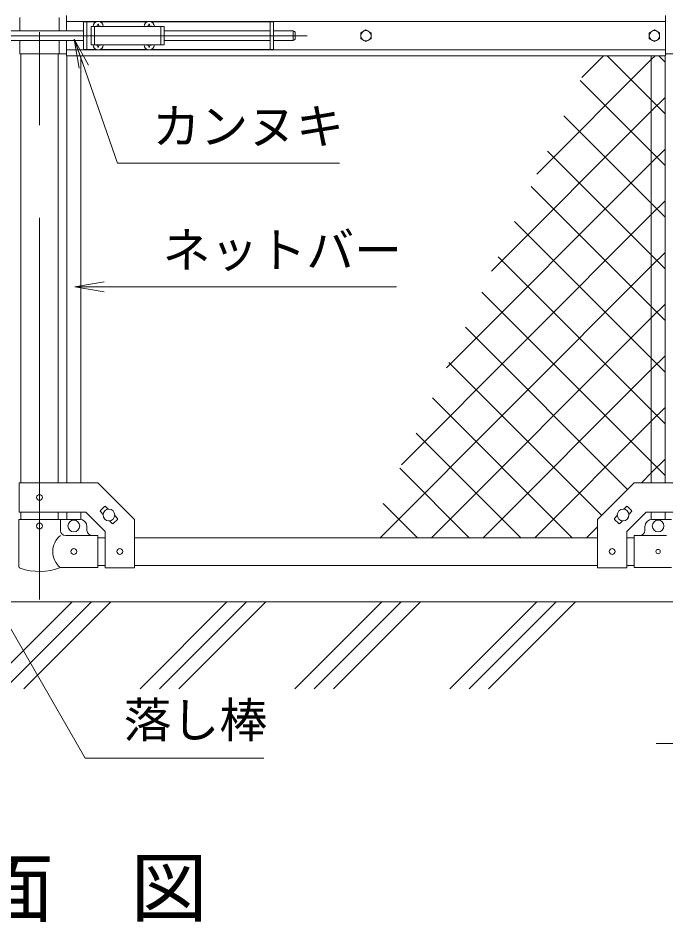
# Model space of a CAD drawing. Units: millimetres, scale not verified. Extents: x -4200 to 4200, y -2970 to 2970.
# Drawn here: x 1243 to 2130, y -477 to 760 of the extents above; entities that cross this region are included whole.
import ezdxf
from ezdxf.enums import TextEntityAlignment as Align

# ---------------------------------------------------------------- set-up
doc = ezdxf.new("R2010")
doc.units = ezdxf.units.MM
doc.header["$LTSCALE"] = 20
doc.linetypes.add('DASHED', pattern=[7.5, 6, -1.5])
doc.linetypes.add('USER1', pattern=[50.8, 31.75, -6.35, 6.35, -6.35])
doc.layers.add('0-0_D-TTL-TXT', color=7, linetype='Continuous')
for name, color, linetype, lineweight in [('0-1_D-BMK', 2, 'USER1', 13), ('0-2_D-STR1', 1, 'Continuous', 18), ('0-3_D-STR3', 3, 'Continuous', 13), ('0-4_D-STR-DIM', 7, 'Continuous', 9), ('0-5_0', 3, 'Continuous', 18), ('0-6_D-STR-TXT', 7, 'Continuous', 9), ('0-7_D-STR2', 7, 'Continuous', 9), ('0-9_D-BGD', 7, 'Continuous', 9)]:
    doc.layers.add(name, color=color, linetype=linetype, lineweight=lineweight)
doc.styles.add('ＭＳ ゴシック', font='')
doc.styles.get('ＭＳ ゴシック').set_extended_font_data('MS Gothic')

# ---------------------------------------------------------------- blocks, each defined once
blk = doc.blocks.new('_Open')
at = {"layer": '0-5_0', "color": 7, "lineweight": 9}
blk.add_line((-20, 3.33), (0, 0), dxfattribs=at)
blk.add_lwpolyline([(-20, -3.33), (0, 0), (-20, 0)], dxfattribs=at)

msp = doc.modelspace()

# ---------------------------------------------------------------- linework, layer by layer
at = {"layer": '0-1_D-BMK'}
for p, q in [((1272.39, 1503.1), (1272.39, -35.29)), ((1014.52, 736.37), (1638.97, 736.37))]:
    msp.add_line(p, q, dxfattribs=at)
at = {"layer": '0-2_D-STR1'}
for p, q in [((1246.99, 711.37), (1246.99, 124.42)), ((1297.79, 711.37), (1297.79, 124.42)), ((1246.99, 84.42), (1246.99, 74.37)), ((1297.79, 84.42), (1297.79, 74.37)), ((1362.39, 49.37), (1352.39, 49.37)), ((2036.59, 49.37), (1402.39, 49.37)), ((2086.59, 49.37), (2076.59, 49.37)), ((1362.39, 11.37), (1352.39, 11.37)), ((2036.59, 11.37), (1402.39, 11.37)), ((2086.59, 11.37), (2076.59, 11.37))]:
    msp.add_line(p, q, dxfattribs=at)
at = {"layer": '0-3_D-STR3'}
for p, q in [((1245.39, 761.37), (1245.39, 742.87)), ((1299.39, 761.37), (1299.39, 742.87)), ((1309.49, 742.87), (1309.49, 763.87)), ((1309.49, 755.87), (2129.49, 755.87)), ((1332.64, 755.37), (1332.64, 717.37)), ((1332.64, 755.37), (1350.04, 755.37)), ((1337.14, 755.37), (1337.14, 717.37)), ((1355.24, 755.37), (1420.04, 755.37)), ((1425.24, 755.37), (1592.64, 755.37)), ((1588.14, 755.37), (1588.14, 717.37)), ((1592.64, 755.37), (1592.64, 717.37)), ((2129.49, 708.87), (2129.49, 763.87)), ((1151.84, 742.87), (1332.64, 742.87)), ((1343.14, 748.87), (1343.14, 723.87)), ((1343.14, 748.87), (1443.14, 748.87)), ((1350.79, 749.28), (1349.49, 749.26)), ((1349.49, 749.26), (1349.49, 748.87)), ((1352.25, 752.02), (1352.22, 750.72)), ((1352.25, 752.02), (1353.04, 752.02)), ((1353.04, 752.02), (1353.06, 750.72)), ((1420.79, 749.28), (1419.49, 749.26)), ((1419.49, 749.26), (1419.49, 748.87)), ((1422.25, 752.02), (1422.22, 750.72)), ((1422.25, 752.02), (1423.04, 752.02)), ((1423.04, 752.02), (1423.06, 750.72)), ((1424.49, 749.28), (1425.79, 749.26)), ((1425.79, 749.26), (1425.79, 748.87)), ((1443.14, 748.87), (1443.14, 723.87)), ((1443.14, 742.87), (1588.14, 742.87)), ((1592.64, 742.87), (1619.64, 742.87)), ((1619.64, 742.87), (1619.64, 729.87)), ((1151.84, 729.87), (1332.64, 729.87)), ((1245.39, 729.87), (1245.39, 711.37)), ((1299.39, 729.87), (1299.39, 711.37)), ((1309.49, 708.87), (1309.49, 729.87)), ((1443.14, 729.87), (1588.14, 729.87)), ((1592.64, 729.87), (1619.64, 729.87)), ((1622.64, 739.87), (1622.64, 732.87)), ((1343.14, 723.87), (1443.14, 723.87)), ((1349.49, 723.47), (1349.49, 723.87)), ((1350.79, 723.45), (1349.49, 723.47)), ((1352.25, 720.72), (1352.22, 722.01)), ((1352.25, 720.72), (1353.04, 720.72)), ((1353.04, 720.72), (1353.06, 722.01)), ((1354.49, 723.45), (1355.79, 723.47)), ((1355.79, 723.47), (1355.79, 723.87)), ((1419.49, 723.47), (1419.49, 723.87)), ((1420.79, 723.45), (1419.49, 723.47)), ((1422.25, 720.72), (1422.22, 722.01)), ((1422.25, 720.72), (1423.04, 720.72)), ((1423.04, 720.72), (1423.06, 722.01)), ((1424.49, 723.45), (1425.79, 723.47)), ((1425.79, 723.47), (1425.79, 723.87)), ((1245.39, 711.37), (1309.49, 711.37)), ((1309.49, 716.87), (2129.49, 716.87)), ((1309.49, 708.87), (2129.49, 708.87)), ((1309.89, 708.87), (1309.89, 124.42)), ((1328.89, 708.87), (1328.89, 124.42)), ((1332.64, 717.37), (1350.04, 717.37)), ((1355.24, 717.37), (1420.04, 717.37)), ((1425.24, 717.37), (1592.64, 717.37)), ((2110.09, 708.87), (2110.09, 124.42)), ((2129.09, 708.87), (2129.09, 124.42)), ((2193.59, 711.37), (2129.49, 711.37)), ((1244.69, 84.42), (1244.69, 124.42)), ((1355.72, 86.43), (1361.38, 92.08)), ((1362.79, 92.08), (1366.51, 88.37)), ((2076.19, 92.08), (2072.47, 88.37)), ((2083.26, 86.43), (2077.6, 92.08)), ((1243.84, 74.37), (1300.94, 74.37)), ((1243.84, 74.37), (1243.84, 10.67)), ((1244.69, 84.42), (1335.82, 84.42)), ((1300.94, 74.37), (1300.94, 59.37)), ((1300.94, 74.37), (1327.39, 74.37)), ((1309.89, 84.42), (1309.89, 74.37)), ((1328.89, 84.42), (1328.89, 74.37)), ((1335.82, 84.42), (1362.39, 57.85)), ((1355.72, 85.01), (1359.44, 81.3)), ((1373.4, 68.75), (1379.06, 74.41)), ((1375.34, 79.54), (1379.06, 75.82)), ((1402.39, 8.17), (1402.39, 74.42)), ((2036.59, 8.17), (2036.59, 74.42)), ((2063.64, 79.54), (2059.92, 75.82)), ((2065.58, 68.75), (2059.92, 74.41)), ((2103.16, 84.42), (2076.59, 57.85)), ((2083.26, 85.01), (2079.54, 81.3)), ((2194.29, 84.42), (2103.16, 84.42)), ((2110.09, 84.42), (2110.09, 74.37)), ((2138.04, 74.37), (2111.59, 74.37)), ((2129.09, 84.42), (2129.09, 74.37)), ((1337.39, 59.37), (1337.39, 64.37)), ((1368.27, 72.47), (1371.99, 68.75)), ((2070.71, 72.47), (2066.99, 68.75)), ((2101.59, 59.37), (2101.59, 64.37)), ((1352.39, 52.37), (1307.94, 52.37)), ((1352.39, 8.37), (1352.39, 52.37)), ((1362.39, 8.17), (1362.39, 57.85)), ((2076.59, 8.17), (2076.59, 57.85)), ((2086.59, 52.37), (2131.04, 52.37)), ((2086.59, 8.37), (2086.59, 52.37)), ((1352.39, 8.37), (1300.94, 8.37)), ((1362.39, 8.17), (1402.39, 8.17)), ((2076.59, 8.17), (2036.59, 8.17)), ((2086.59, 8.37), (2138.04, 8.37))]:
    msp.add_line(p, q, dxfattribs=at)
at = {"layer": '0-3_D-STR3', "linetype": 'DASHED'}
for p, q in [((1347.64, 748.87), (1347.64, 723.87)), ((1438.64, 748.87), (1438.64, 723.87))]:
    msp.add_line(p, q, dxfattribs=at)
at = {"layer": '0-3_D-STR3'}
for points in [[(1354.49, 749.28), (1355.79, 749.26), (1355.79, 748.87)], [(1244.69, 124.42), (1352.39, 124.42), (1402.39, 74.42)], [(2194.29, 124.42), (2086.59, 124.42), (2036.59, 74.42)]]:
    msp.add_lwpolyline(points, dxfattribs=at)
for points in [[(1719.49, 744.47), (1712.48, 740.42), (1712.48, 732.32), (1719.49, 728.27), (1726.51, 732.32), (1726.51, 740.42)], [(2114.49, 744.47), (2107.48, 740.42), (2107.48, 732.32), (2114.49, 728.27), (2121.51, 732.32), (2121.51, 740.42)]]:
    msp.add_lwpolyline(points, close=True, dxfattribs=at)
for centre, radius in [((1719.49, 736.37), 7.03), ((2114.49, 736.37), 7.03), ((1272.39, 104.42), 4), ((1367.39, 80.42), 8), ((2071.59, 80.42), 8), ((1272.39, 65.37), 4), ((1319.39, 65.37), 8), ((2119.59, 65.37), 8), ((1319.39, 30.37), 4), ((1382.39, 30.42), 4), ((2056.59, 30.42), 4), ((2119.59, 30.37), 3)]:
    msp.add_circle(centre, radius, dxfattribs=at)
for centre, radius, start, end in [((1352.64, 748.87), 7, 0, 180), ((1422.64, 748.87), 7, 0, 180), ((1350.74, 750.77), 1.49, 270, 0), ((1354.55, 750.77), 1.49, 180, 270), ((1420.74, 750.77), 1.49, 270, 0), ((1424.55, 750.77), 1.49, 180, 270), ((1619.64, 739.87), 3, 0, 90), ((1619.64, 732.87), 3, 270, 0), ((1352.64, 723.87), 7, 180, 0), ((1350.74, 721.96), 1.49, 0, 90), ((1354.55, 721.96), 1.49, 90, 180), ((1422.64, 723.87), 7, 180, 0), ((1420.74, 721.96), 1.49, 0, 90), ((1424.55, 721.96), 1.49, 90, 180), ((1362.09, 91.38), 1, 45, 135), ((2076.89, 91.38), 1, 45, 135), ((1327.39, 64.37), 10, 0, 90), ((1356.43, 85.72), 1, 135, 225), ((1378.35, 75.11), 1, 315, 45), ((2060.63, 75.11), 1, 135, 225), ((2082.55, 85.72), 1, 315, 45), ((2111.59, 64.37), 10, 90, 180), ((1372.69, 69.46), 1, 225, 315), ((2066.29, 69.46), 1, 225, 315), ((1319.14, 30.37), 28.55, 129.59418, 230.40582), ((1307.94, 59.37), 7, 180, 270), ((1344.39, 59.37), 7, 180, 270), ((2094.59, 59.37), 7, 270, 0), ((1247.14, 10.67), 3.3, 180, 250.77949), ((1272.39, 83.1), 80, 250.77949, 290.9084)]:
    msp.add_arc(centre, radius, start, end, dxfattribs=at)
at = {"layer": '0-4_D-STR-DIM'}
msp.add_line((2156.99, -232.54), (2116.99, -232.54), dxfattribs=at)
at = {"layer": '0-6_D-STR-TXT'}
msp.add_line((1761.49, 392.69), (1322.9, 392.69), dxfattribs=at)
for points in [[(1683.01, 561.92), (1379.04, 561.92), (1320.69, 729.95)], [(1579.42, -252.31), (1335.09, -252.31), (1216.78, -47.38)]]:
    msp.add_lwpolyline(points, dxfattribs=at)
at = {"layer": '0-7_D-STR2'}
for p, q in [((2015.03, 679.25), (2044.65, 708.87)), ((2129.09, 700.15), (2120.38, 708.87)), ((2110.09, 577.73), (2012.98, 674.84)), ((2110.09, 632.88), (2129.09, 651.88)), ((1891.47, 414.26), (2110.09, 632.88)), ((2110.09, 507.02), (1990.49, 626.62)), ((2110.09, 436.31), (1968, 578.4)), ((2110.09, 562.17), (2129.09, 581.17)), ((2129.09, 558.73), (2110.09, 577.73)), ((1829.68, 281.77), (2110.09, 562.17)), ((2110.09, 365.6), (1945.52, 530.17)), ((2110.09, 491.46), (2129.09, 510.46)), ((2129.09, 488.02), (2110.09, 507.02)), ((1767.9, 149.27), (2110.09, 491.46)), ((2110.09, 294.89), (1923.03, 481.95)), ((2110.09, 224.18), (1900.54, 433.73)), ((2110.09, 420.75), (2129.09, 439.75)), ((2129.09, 417.31), (2110.09, 436.31)), ((1738.71, 49.37), (2110.09, 420.75)), ((2110.09, 153.47), (1878.06, 385.5)), ((2110.09, 350.04), (2129.09, 369.04)), ((2129.09, 346.6), (2110.09, 365.6)), ((1809.42, 49.37), (2110.09, 350.04)), ((2077.51, 115.34), (1855.57, 337.28)), ((2110.09, 279.33), (2129.09, 298.33)), ((2042.16, 79.98), (1833.08, 289.06)), ((2129.09, 275.89), (2110.09, 294.89)), ((1880.13, 49.37), (2110.09, 279.33)), ((2002.06, 49.37), (1810.6, 240.83)), ((2110.09, 208.62), (2129.09, 227.62)), ((2129.09, 205.18), (2110.09, 224.18)), ((1950.84, 49.37), (2110.09, 208.62)), ((1931.35, 49.37), (1788.11, 192.61)), ((2129.09, 134.47), (2110.09, 153.47)), ((1860.64, 49.37), (1765.62, 144.38)), ((1789.93, 49.37), (1743.13, 96.16)), ((2021.55, 49.37), (2036.59, 64.41))]:
    msp.add_line(p, q, dxfattribs=at)
for points in [[(1953.25, 546.75), (2110.09, 703.6), (2115.36, 708.87)], [(2129.09, 629.44), (2110.09, 648.44), (2049.67, 708.87)], [(2096.6, 124.42), (2110.09, 137.91), (2129.09, 156.91)]]:
    msp.add_lwpolyline(points, dxfattribs=at)
at = {"layer": '0-9_D-BGD'}
for p, q in [((2591.99, -38.63), (-108.01, -38.63)), ((1224.44, -157.69), (1343.5, -38.63)), ((1229.86, -125.76), (1316.99, -38.63)), ((1250.96, -157.69), (1370.02, -38.63)), ((1410.06, -157.69), (1529.12, -38.63)), ((1436.57, -157.69), (1555.64, -38.63)), ((1463.09, -157.69), (1582.15, -38.63)), ((1622.19, -157.69), (1741.25, -38.63)), ((1648.71, -157.69), (1767.77, -38.63)), ((1675.22, -157.69), (1794.28, -38.63)), ((1834.32, -157.69), (1953.38, -38.63)), ((1860.84, -157.69), (1979.9, -38.63)), ((1887.35, -157.69), (2006.42, -38.63))]:
    msp.add_line(p, q, dxfattribs=at)

# ---------------------------------------------------------------- block references
at = {"layer": '0-6_D-STR-TXT', "xscale": 2, "yscale": 2}
for p, rotation in [((1320.03, 731.84), 109.15293), ((1320.9, 392.69), 180)]:
    msp.add_blockref('_Open', p, dxfattribs=dict(at, rotation=rotation))

# ---------------------------------------------------------------- texts
at = {"layer": '0-0_D-TTL-TXT', "style": 'ＭＳ ゴシック'}
msp.add_text('正\u3000面\u3000図', height=76.98, dxfattribs=at).set_placement((977.25, -491.23), align=Align.BOTTOM_LEFT)
at = {"layer": '0-6_D-STR-TXT', "style": 'ＭＳ ゴシック'}
for s, p in [('カンヌキ', (1426.92, 574)), ('ネットバー', (1440.93, 404.64)), ('落し棒', (1387.54, -238.58))]:
    msp.add_text(s, height=48.09, dxfattribs=at).set_placement(p, align=Align.BOTTOM_LEFT)

doc.saveas('drawing.dxf')
